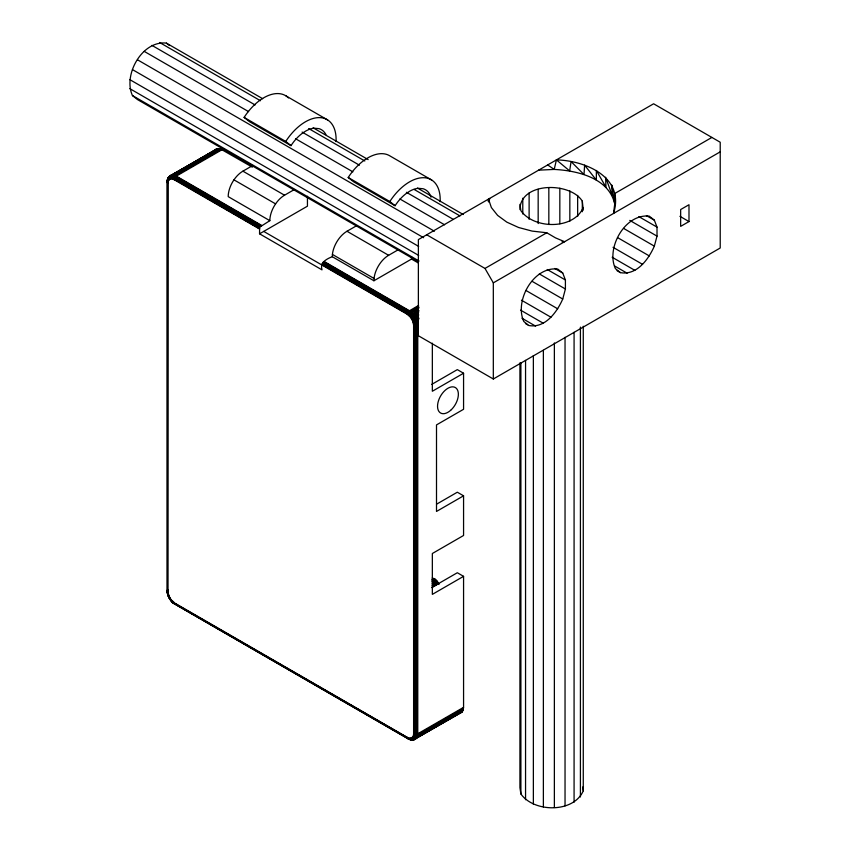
<?xml version="1.0" encoding="UTF-8"?>
<svg xmlns="http://www.w3.org/2000/svg" width="850" height="850" viewBox="0 0 850 850"><rect width="100%" height="100%" fill="white"/><g stroke="black" fill="none" stroke-linecap="round" stroke-linejoin="round"><path stroke-width="1.27" d="M167.971 589.571L167.121 590.92L170.383 599.101L168.842 597.465L174.218 602.788L407.362 737.396C410.114 739.606 414.152 737.279 413.61 733.784L413.61 325.157L412.983 321.672L410.678 317.358L407.362 314.341L263.723 231.413M168.013 180.019L167.121 181.985L167.971 183.334L167.673 592.503L169.139 597.444L171.466 600.982L172.019 600.769M356.894 225.548L346.991 231.264A20.793 12.006 -60 0 0 332.414 254.437L332.297 256.721C326.697 258.836 319.589 262.608 322.012 269.875L259.558 233.814L259.59 228.576L174.25 179.297C171.392 176.821 166.526 179.679 167.971 183.334L167.153 181.124M168.013 590.527L167.153 591.791L168.321 594.554C166.866 593.938 169.416 598.846 168.619 594.872M488.41 201.514L488.495 199.102L491.374 207.559L497.611 215.39L506.844 222.158L518.574 227.492L532.132 231.094L546.773 232.762L555.507 237.873L564.591 241.697L561.999 241.825M171.466 600.982L170.446 600.068L171.328 599.888M259.558 229.011L174.218 179.732C171.806 177.82 167.928 179.308 168.013 182.559C166.685 181.326 167.949 177.661 167.641 181.167L167.673 592.503M488.453 201.492L488.495 199.102M167.641 589.794L167.259 592.705L167.928 594.118M167.769 181.698C165.994 178.798 171.36 174.059 174.962 177.459L260.302 226.738L269.843 220.671A20.793 12.006 -60 0 1 284.538 195.213L294.451 189.486M173.878 602.183L172.678 602.491L171.721 601.141C170.648 599.282 174.303 605.636 176.301 603.989M167.206 182.58L167.248 180.806M167.386 182.856C166.77 178.968 171.275 176.364 174.335 178.84L259.59 228.576M167.641 183.111L167.673 182.378M408.043 738.129L409.328 739.341L411.857 739.574L408.871 739.202L407.362 737.396L409.307 738.565L412.059 738.257L413.493 736.61L414.003 733.975L413.876 323.786L412.059 318.835L408.043 314.309L322.044 264.626M459.159 713.288L462.166 711.875L463.569 707.349L463.569 576.343L457.321 572.741L431.672 587.541M220.469 148.931L219.672 148.708L173.878 175.143L172.327 178.521L172.826 179.116L174.675 175.376L220.469 148.931L252.354 167.163M167.439 593.651L167.992 592.779M332.297 256.721L373.926 280.766L374.053 278.471A20.793 12.006 -60 0 1 388.62 255.298L398.533 249.581M168.353 177.512L167.694 179.265L168.587 180.572L168.045 178.256L168.948 176.97L218.163 148.559L219.672 148.708M172.954 178.702L173.517 179.371L175.482 175.706L221.276 149.26M711.886 137.434L614.709 193.534L614.773 203.66L613.551 213.435C625.026 177.299 585.692 160.607 556.421 159.885L554.211 169.426L538.602 170.17M167.153 181.443L167.365 179.977M167.238 181.773C167.078 177.947 171.647 176.099 174.494 178.373L259.686 228.119M489.101 202.3L489.653 198.433M173.113 601.418L171.679 601.386L175.589 604.254M408.68 738.384L410.051 739.553L414.067 739.649L462.166 711.875M168.353 595.074L168.417 595.786M167.259 180.657L167.556 179.201M168.13 179.148L168.608 177.618L167.822 178.5M418.349 261.726L137.477 99.567L132.451 95.551C122.868 74.811 142.226 40.29 166.377 43.106L262.671 98.706M562.742 299.019L565.409 289L565.409 279.99L562.742 273.052L557.727 269.046C533.577 266.231 514.218 300.762 523.802 321.502L528.827 325.507C545.148 328.546 556.952 312.163 562.742 299.019L532.089 281.318M654.341 246.139L657.008 236.119L657.008 227.109L654.341 220.171L649.315 216.166C625.164 213.35 605.806 247.881 615.4 268.621L620.415 272.627C636.735 275.666 648.55 259.282 654.341 246.139L623.677 228.438M409.307 738.565L412.25 739.872M419.082 307.233L410.699 312.099L408.064 314.787L409.891 311.493L418.274 306.627M415.873 738.799L413.079 739.617L411.581 738.48L412.494 737.949C415.214 741.126 418.37 736.716 417.764 733.784L417.764 325.157C417.552 319.409 414.301 313.799 409.445 310.739L324.094 261.46M218.163 148.559L170.404 175.546L168.566 177.321L168.417 179.966M167.121 181.985L167.971 180.933M414.067 739.649L412.059 739.617L411.06 738.629L411.581 738.48M409.923 738.671L410.072 738.246C412.229 742.178 416.744 737.46 415.947 734.273L415.608 322.819L413.079 316.997L408.871 312.556L322.756 262.788M410.507 738.692L411.06 738.629M169.522 176.173L168.959 178.67L169.798 179.297L170.053 178.606C168.661 174.675 174.059 174.133 176.301 176.131L261.641 225.399M167.461 179.552L168.002 178.16M167.439 179.934C168.173 176.651 172.295 176.12 174.696 177.905L259.845 227.641M167.418 592.291L167.386 181.422L168.619 177.214M172.327 178.521L171.721 178.415L171.796 176.896L173.113 175.015L218.907 148.58M171.668 175.079L170.053 178.606M171.721 178.415L171.126 178.404L171.126 176.874L172.369 174.994M171.126 178.404L170.574 178.468M519.924 209.61C520.147 181.698 570.382 181.741 582.314 201.184L583.27 210.173M583.27 207.538C573.633 229.861 534.055 229.362 520.891 210.683L519.924 204.34M519.924 362.865L519.924 787.61L520.891 793.964C534.055 812.643 573.633 813.142 583.27 790.819L583.27 326.251M418.349 309.995L409.424 315.934L411.113 313.076L418.731 308.582M214.402 151.183L214.752 150.535M417.414 322.161L413.451 323.457L417.605 323.191M417.138 321.109L413.493 322.139L413.716 322.968M413.876 323.786L413.567 324.328L414.885 324.753L417.733 324.19M171.009 175.259L169.416 176.917L169.798 179.297M419.071 318.729L413.217 321.3L413.493 322.139M413.971 324.583L413.61 325.157L414.928 325.592L417.764 325.157M170.574 599.781L170.053 599.037L170.489 600.143M168.162 177.863L169.373 176.407L217.462 148.633M418.657 317.677L412.888 320.461L413.217 321.3M409.923 315.945L410.507 316.604L419.092 310.834M168.768 176.959L216.814 148.824M168.566 177.321L171.466 175.961L175.259 177.055L260.599 226.323M215.167 149.961L216.208 149.101M410.507 316.604L411.06 317.305L418.646 312.386M418.168 316.646L412.494 319.642L412.888 320.461M411.06 317.305L411.581 318.059L418.158 313.979M169.246 176.481L172.019 175.249L175.939 176.375L261.279 225.643M222.094 149.685L176.301 176.131L174.218 179.732L173.602 178.957M269.843 220.671L228.204 196.637A20.793 12.006 -60 0 1 242.909 171.169L252.811 165.452M259.558 233.814L307.445 206.178L307.445 196.286M373.926 280.766L411.527 259.059L418.253 262.937M418.604 305.447L409.084 310.983L407.49 313.448L407.362 314.341L408.043 314.309M426.7 234.781L484.989 268.43L546.773 232.762M411.581 318.059L411.772 319.005L418.763 314.967M493.319 379.004L720.216 247.998L720.216 142.237L653.607 103.785L418.37 239.594L418.37 335.739L493.319 379.004L493.319 282.859L720.216 151.852M688.989 221.563L680.659 226.366L680.659 209.546L688.989 204.733L688.989 221.563L679.904 216.314M431.672 384.434L457.321 369.623L463.569 373.235L463.569 409.286L436.507 424.904L436.507 511.445L463.569 495.816L463.569 535.479L432.342 553.509L432.342 594.373L463.569 576.343M463.569 373.235L432.342 391.255L432.342 343.188M169.341 598.389L170.064 597.964L170.669 598.952M437.027 503.933L457.321 492.214L463.569 495.816M431.853 579.87L434.095 578.574L434.754 578.946L437.208 581.294L438.983 584.492M432.512 580.242L434.754 578.946M432.034 581.357L435.402 579.413M432.671 581.91L436.029 579.966M432.151 583.185L436.634 580.603M432.724 583.886L437.208 581.294M432.129 585.278L437.739 582.037M432.608 586.064L438.217 582.834M433.033 586.893L438.632 583.653M463.569 707.349L417.764 733.784L413.61 733.784L413.971 734.708L417.733 734.708L463.526 708.263M463.409 709.134L417.605 735.569L413.451 735.303L413.716 736.026L417.414 736.366L463.207 709.931M462.931 710.664L417.138 737.099L412.983 736.557L413.217 737.12L415.013 738.013L416.787 737.747L462.581 711.312M461.678 712.353L413.291 739.893M171.721 600.907L174.696 604.053L408.106 738.799L409.445 738.597M169.788 176.109L172.444 175.589L175.589 176.683L260.929 225.962M413.929 739.713L415.958 738.034L416.936 734.124L416.936 325.497C416.712 319.834 413.514 314.309 408.733 311.291L323.382 262.012M322.288 263.702L408.351 313.427L412.792 318.41L414.789 323.871L414.928 734.23L413.27 738.607L409.328 739.341M416.362 738.321L414.152 738.406L412.643 737.067L413.217 737.12M414.343 739.628L415.331 739.181M174.314 603.043L173.219 603.032L172.327 601.747M412.877 739.883L415.501 738.055L416.447 734.23L416.298 323.691L414.088 317.666L409.19 312.152L323.053 262.384M168.863 597.497L168.757 596.626M412.197 739.968L413.684 739.808M172.954 602.299L174.781 603.744M409.307 315.339L408.68 314.797M411.071 739.426L408.351 738.799L407.394 737.789M410.752 739.659L414.152 738.406L415.427 734.273L415.289 323.85L413.206 318.176L408.595 312.981L322.501 263.234M412.632 739.702L413.366 739.723M411.103 739.851L412.994 739.893M412.888 737.577L412.494 737.949M432.204 578.043L434.095 578.574M413.716 736.026L413.493 736.61M411.485 739.946L409.636 739.511M168.757 179.52L169.139 179.137M175.259 604.265L173.782 603.372M167.928 181.061L168.141 180.487M411.485 739.744L409.891 739.192M411.113 739.829L173.655 603.107M413.971 734.708L413.876 735.388M408.595 739.043L409.976 739.596M407.49 738.14C410.55 740.616 415.055 738.013 414.439 734.124L414.141 322.989L411.899 317.815L408.17 313.873L322.139 264.169M409.19 739.287L407.639 738.438M646.393 215.592L654.341 220.171M638.839 216.623L657.008 227.109M629.754 220.384L657.008 236.119M617.525 237.586L649.315 255.935M613.031 247.308L642.558 264.35M612.159 257.242L634.865 270.353M614.688 266.018L627.183 273.233M617.015 270.661L620.415 272.627M286.057 95.944L327.686 119.978M431.768 180.072L390.139 156.039A43.35 25.022 -60 0 0 348.203 177.491L353.451 181.688L395.08 205.721A31.79 18.36 -60 0 1 407.299 192.727L410.093 190.995A31.79 18.36 -60 0 1 418.264 188.307L423.109 188.742A31.79 18.36 -60 0 1 428.719 192.653L429.006 193.046A31.79 18.36 -60 0 1 431.014 197.211M313.119 127.819L368.146 159.598M417.435 188.052L463.293 214.529M554.795 268.473L562.742 273.052M159.619 42.5L260.493 100.746M308.646 128.541L364.82 160.979M414.12 189.433L459.978 215.911M547.251 269.503L565.409 279.99M151.927 45.369L255.106 104.943M302.101 132.079L359.422 165.176M406.428 192.312L453.433 219.449M539.304 273.923L565.409 289M144.234 51.383L248.561 111.605M295.566 138.741L352.877 171.838M399.882 198.974L444.592 224.793M288.522 97.931A43.35 25.022 -60 0 0 244.109 117.406L285.749 141.44L290.998 145.637A31.79 18.36 -60 0 1 303.216 132.643L306.011 130.9A31.79 18.36 -60 0 1 314.181 128.212L319.026 128.648A31.79 18.36 -60 0 1 324.636 132.568L324.923 132.961A31.79 18.36 -60 0 1 325.943 134.672M348.203 177.491L389.831 201.535L395.08 205.721M290.998 145.637L249.369 121.603L244.109 117.406M137.477 59.787L434.392 231.221M525.938 290.466L557.727 308.816M132.451 69.594L423.64 237.713M521.443 300.188L550.959 317.231M129.784 79.613L418.678 246.404M520.561 310.123L543.278 323.234M129.784 88.623L418.678 255.414M521.964 318.24L535.585 326.113M132.451 95.551L419.061 261.024M525.417 323.542L527.691 324.849M242.909 171.169L284.538 195.213M346.991 231.264L388.62 255.298M233.962 179.849L275.591 203.883M332.414 254.437L374.053 278.471M323.733 261.704L409.084 310.983C413.929 314.033 417.159 319.621 417.371 325.348L417.371 733.975C418.147 737.173 414.099 741.806 411.772 737.832M409.084 738.767L173.602 602.778M174.494 603.829L408.404 738.873M547.687 164.932L554.211 169.426C577.458 170.616 609.28 177.99 614.837 204.425L614.773 203.66M167.153 591.526L167.769 593.3M173.071 602.841L174.186 603.713M166.377 43.106L169.384 45.507M556.421 159.885L569.659 170.914L571.072 161.553L584.003 174.548L584.63 165.155L596.36 180.094L596.36 170.478L605.976 187.234L605.593 177.257L612.266 195.511L611.83 185.087L614.837 204.425M172.316 602.023L173.687 603.181M172.38 602.246L173.432 603.139M411.772 319.005L412.494 319.642M171.679 601.386L172.678 602.491M171.062 600.695L171.955 601.779M171.062 600.854L171.796 601.704M170.478 599.951L171.264 600.992M169.926 599.165L170.606 600.153M170.149 599.207L169.033 597.274M169.989 599.271L168.895 597.391M484.989 268.43L493.319 282.859M168.438 596.413L168.959 597.497M168.162 595.255L168.555 596.626M168.045 595.425L168.438 596.594M167.716 594.426L168.204 595.744M167.694 594.596L168.066 595.669M168.002 594.033L167.386 590.049M167.917 594.862L167.365 592.227M167.461 593.438L167.758 594.745M167.269 592.471L167.684 593.991M582.696 787.004L583.27 790.819M167.514 593.13L167.206 590.325M167.121 590.622L167.238 592.057M582.314 201.184L582.314 211.724M580.412 327.101L580.412 796.971M577.649 195.404L577.649 216.484M574.079 332.318L574.079 802.198M569.84 190.899L569.84 221.191M565.037 337.301L565.037 805.853M559.831 188.211L559.831 223.773M554.37 342.933L554.37 807.5M548.834 187.648L548.834 224.528M543.373 350.349L543.373 806.947M538.167 189.306L538.167 223.55M533.364 355.619L533.364 804.249M529.114 192.961L529.114 219.3M525.555 360.4L525.555 799.744M522.782 198.178L522.782 213.988M520.891 362.589L520.891 793.964M411.527 256.519L411.527 259.059M167.206 181.698L167.206 591.207M285.749 141.44A43.35 25.022 -60 0 1 319.217 117.608A43.35 25.022 -60 0 1 336.047 141.589M389.831 201.535A43.35 25.022 -60 0 1 423.3 177.703A43.35 25.022 -60 0 1 440.13 201.684M450.649 410.327A14.716 8.5 -60 0 0 455.313 387.526A14.716 8.5 -60 0 0 437.899 402.964A14.716 8.5 -60 0 0 450.649 410.327"/></g></svg>
